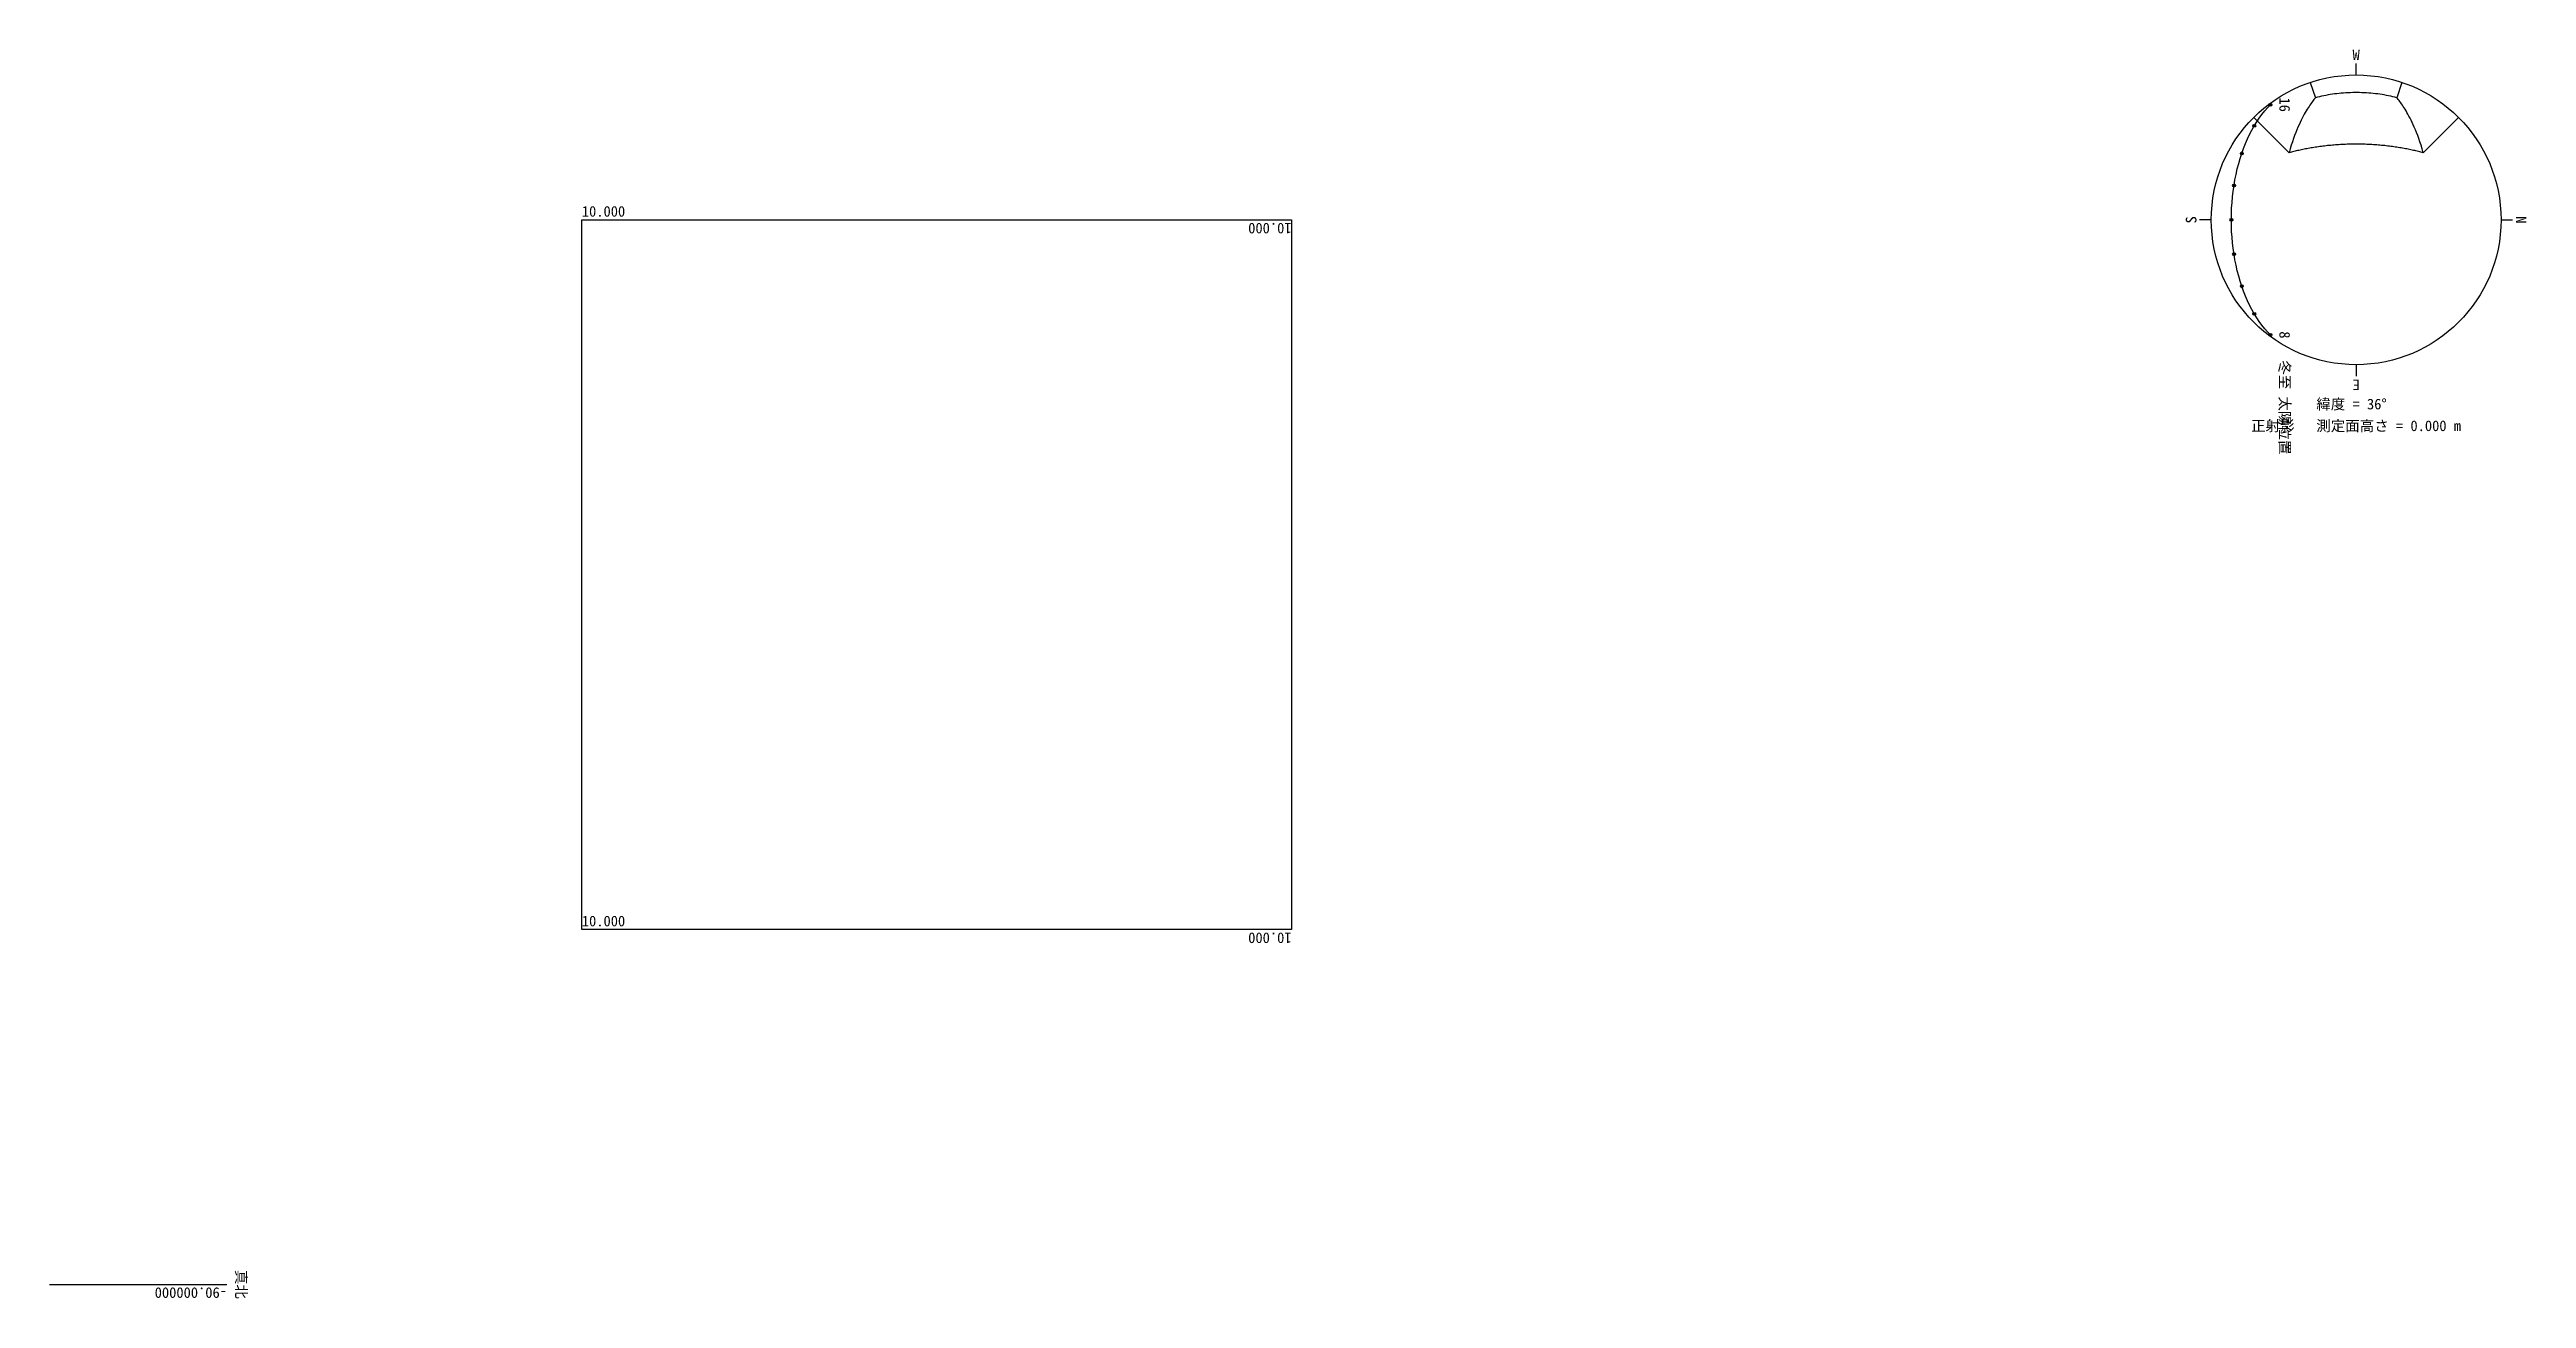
# Model space of a CAD drawing. Units: millimetres at full size, sheet at 1:100. Extents: x -18612 to 24122, y -15978 to 5571.
import ezdxf
from ezdxf.enums import TextEntityAlignment as Align

# ---------------------------------------------------------------- set-up
doc = ezdxf.new("R2010")
doc.units = ezdxf.units.MM
doc.header["$LTSCALE"] = 100
doc.header["$PDMODE"] = 32
doc.header["$PDSIZE"] = 50
doc.layers.add('0-0', color=6, linetype='Continuous')
doc.styles.add('ＭＳ ゴシック', font='')
doc.styles.get('ＭＳ ゴシック').set_extended_font_data('MS Gothic')

msp = doc.modelspace()

# ---------------------------------------------------------------- linework, layer by layer
at = {"layer": '0-0', "color": 7}
for p, q in [((21183.7, 5132.7), (21183.7, 5332.7)), ((20393.1, 5004.4), (20481.3, 4739.9)), ((21974.2, 5004.4), (21886.1, 4739.9)), ((19415.9, 4400.4), (20026.5, 3789.8)), ((18683.7, 2632.7), (18483.7, 2632.7)), ((23683.7, 2632.7), (23883.7, 2632.7)), ((21183.7, 132.7), (21183.7, -67.3)), ((-18612.2, -15734.7), (-15551, -15734.7))]:
    msp.add_line(p, q, dxfattribs=at)
for points in [[(20481.3, 4739.9), (20468.8, 4724.4), (20455.9, 4708.1), (20442.7, 4690.9), (20429.1, 4672.7), (20415.2, 4653.5), (20400.8, 4633.2), (20386.1, 4611.8), (20371, 4589.1), (20355.5, 4565.1), (20339.6, 4539.7), (20323.3, 4512.8), (20306.6, 4484.3), (20289.5, 4454.1), (20272.1, 4422.1), (20254.3, 4388.2), (20236.1, 4352.2), (20217.7, 4314.2), (20199, 4273.8), (20180, 4231.1), (20160.8, 4185.9), (20141.5, 4138), (20122.1, 4087.4), (20102.6, 4034), (20083.3, 3977.6), (20064.1, 3918.1), (20045.1, 3855.5), (20026.5, 3789.8)], [(21886.1, 4739.9), (21850.9, 4748.7), (21815.3, 4757.1), (21779.2, 4765.1), (21742.8, 4772.7), (21706, 4779.9), (21668.8, 4786.6), (21631.3, 4792.8), (21593.5, 4798.6), (21555.3, 4803.9), (21516.9, 4808.7), (21478.3, 4813), (21439.5, 4816.8), (21400.4, 4820.1), (21361.3, 4822.8), (21321.9, 4825), (21282.5, 4826.6), (21243, 4827.7), (21203.5, 4828.3), (21163.9, 4828.3), (21124.3, 4827.7), (21084.8, 4826.6), (21045.4, 4825), (21006.1, 4822.8), (20966.9, 4820.1), (20927.9, 4816.8), (20889, 4813), (20850.4, 4808.7), (20812, 4803.9), (20773.9, 4798.6), (20736.1, 4792.8), (20698.6, 4786.6), (20661.4, 4779.9), (20624.6, 4772.7), (20588.1, 4765.1), (20552.1, 4757.1), (20516.5, 4748.7), (20481.3, 4739.9)], [(22340.8, 3789.8), (22322.2, 3855.5), (22303.3, 3918.1), (22284.1, 3977.6), (22264.7, 4034), (22245.3, 4087.4), (22225.9, 4138), (22206.5, 4185.9), (22187.4, 4231.1), (22168.4, 4273.8), (22149.7, 4314.2), (22131.2, 4352.2), (22113.1, 4388.2), (22095.3, 4422.1), (22077.8, 4454.1), (22060.8, 4484.3), (22044.1, 4512.8), (22027.8, 4539.7), (22011.9, 4565.1), (21996.3, 4589.1), (21981.2, 4611.8), (21966.5, 4633.2), (21952.2, 4653.5), (21938.2, 4672.7), (21924.6, 4690.9), (21911.4, 4708.1), (21898.6, 4724.4), (21886.1, 4739.9)], [(22951.4, 4400.4), (22340.8, 3789.8), (22320.7, 3795.2), (22300.3, 3800.6), (22279.6, 3805.9), (22258.6, 3811.2), (22237.4, 3816.4), (22215.8, 3821.6), (22194, 3826.7), (22171.9, 3831.7), (22149.5, 3836.7), (22126.9, 3841.6), (22104, 3846.4), (22080.8, 3851.1), (22057.3, 3855.7), (22033.6, 3860.3), (22009.6, 3864.7), (21985.3, 3869.1), (21960.8, 3873.4), (21936.1, 3877.5), (21911.1, 3881.6), (21885.8, 3885.5), (21860.3, 3889.3), (21834.6, 3893), (21808.7, 3896.6), (21782.5, 3900), (21756.2, 3903.3), (21729.6, 3906.5), (21702.9, 3909.6), (21675.9, 3912.5), (21648.8, 3915.2), (21621.5, 3917.9), (21594, 3920.3), (21566.4, 3922.6), (21538.7, 3924.8), (21510.8, 3926.8), (21482.8, 3928.7), (21454.6, 3930.3), (21426.4, 3931.9), (21398.1, 3933.2)], [(20333.8, 3860.3), (20310, 3855.7), (20286.6, 3851.1), (20263.4, 3846.4), (20240.5, 3841.6), (20217.8, 3836.7), (20195.4, 3831.7), (20173.3, 3826.7), (20151.5, 3821.6), (20130, 3816.4), (20108.7, 3811.2), (20087.8, 3805.9), (20067.1, 3800.6), (20046.7, 3795.2), (20026.5, 3789.8)], [(21398.1, 3933.2), (21369.6, 3934.4), (21341.2, 3935.4), (21312.6, 3936.3), (21284, 3937), (21255.4, 3937.5), (21226.7, 3937.8), (21198, 3938), (21169.3, 3938), (21140.6, 3937.8), (21112, 3937.5), (21083.3, 3937), (21054.7, 3936.3), (21026.2, 3935.4), (20997.7, 3934.4), (20969.3, 3933.2), (20941, 3931.9), (20912.7, 3930.3), (20884.6, 3928.7), (20856.6, 3926.8), (20828.7, 3924.8), (20800.9, 3922.6), (20773.3, 3920.3), (20745.9, 3917.9), (20718.6, 3915.2), (20691.4, 3912.5), (20664.5, 3909.6), (20637.7, 3906.5), (20611.2, 3903.3), (20584.8, 3900), (20558.7, 3896.6), (20532.7, 3893), (20507, 3889.3), (20481.5, 3885.5), (20456.3, 3881.6), (20431.3, 3877.5), (20406.5, 3873.4), (20382, 3869.1), (20357.8, 3864.7), (20333.8, 3860.3)]]:
    msp.add_lwpolyline(points, dxfattribs=at)
at = {"layer": '0-0'}
for points in [[(19425.6, 4254.4), (19468, 4323.6), (19512.3, 4389.6), (19558.1, 4452.2), (19605.6, 4511.4), (19654.5, 4567), (19704.8, 4618.9)], [(19211.3, 3779.4), (19241.8, 3865), (19274.5, 3948.2), (19309.3, 4028.9), (19346.1, 4106.9), (19384.9, 4182.1), (19425.6, 4254.4)], [(19076.6, 3226.3), (19093.1, 3322.3), (19112, 3417.1), (19133.3, 3510.3), (19157, 3601.9), (19183, 3691.7), (19211.3, 3779.4)], [(19030.7, 2632.7), (19032, 2732.7), (19035.8, 2832.5), (19042.2, 2932), (19051.2, 3030.9), (19062.7, 3129.1), (19076.6, 3226.3)], [(19076.6, 2039), (19062.7, 2136.2), (19051.2, 2234.4), (19042.2, 2333.3), (19035.8, 2432.8), (19032, 2532.6), (19030.7, 2632.7)], [(19211.3, 1485.9), (19183, 1573.6), (19157, 1663.4), (19133.3, 1755), (19112, 1848.2), (19093.1, 1943), (19076.6, 2039)], [(19425.6, 1010.9), (19384.9, 1083.2), (19346.1, 1158.4), (19309.3, 1236.4), (19274.5, 1317.1), (19241.8, 1400.3), (19211.3, 1485.9)], [(19704.8, 646.4), (19654.5, 698.3), (19605.6, 753.9), (19558.1, 813.1), (19512.3, 875.7), (19468, 941.7), (19425.6, 1010.9)]]:
    msp.add_lwpolyline(points, dxfattribs=at)
at = {"layer": '0-0', "color": 7}
msp.add_lwpolyline([(-9428.6, 2632.7), (2816.3, 2632.7), (2816.3, -9612.2), (-9428.6, -9612.2)], close=True, dxfattribs=at)
msp.add_circle((21183.7, 2632.7), 2500, dxfattribs=at)
at = {"layer": '0-0'}
for p in [(19425.6, 4254.4), (19704.8, 4618.9), (19211.3, 3779.4), (19076.6, 3226.3), (19030.7, 2632.7), (19076.6, 2039), (19211.3, 1485.9), (19425.6, 1010.9), (19704.8, 646.4)]:
    msp.add_point(p, dxfattribs=at)

# ---------------------------------------------------------------- texts
at = {"layer": '0-0', "color": 4, "style": 'ＭＳ ゴシック'}
for s, p in [('W', (21121.2, 5332.7)), ('緯度 = 36°', (20496.2, -692.3)), ('正射影 \u3000測定面高さ = 0.000 m', (19371.2, -1067.3))]:
    msp.add_text(s, height=183.3, dxfattribs=at).set_placement(p, align=Align.BOTTOM_LEFT)
for s, rotation, p in [('16', 270, (19804.8, 4743.9)), ('S', 90, (18483.7, 2570.2)), ('N', 270, (23883.7, 2695.2)), ('8 \u3000冬至 太陽位置', 270, (19804.8, 708.9)), ('E', 180, (21246.2, -67.3))]:
    msp.add_text(s, height=183.3, rotation=rotation, dxfattribs=at).set_placement(p, align=Align.BOTTOM_LEFT)
at = {"layer": '0-0', "color": 2, "style": 'ＭＳ ゴシック'}
for p in [(-9428.6, 2632.7), (-9428.6, -9612.2)]:
    msp.add_text('10.000', height=183.3, dxfattribs=at).set_placement(p, align=Align.BOTTOM_LEFT)
for p in [(2816.3, 2632.7), (2816.3, -9612.2)]:
    msp.add_text('10.000', height=183.3, rotation=180, dxfattribs=at).set_placement(p, align=Align.BOTTOM_LEFT)
at = {"layer": '0-0', "style": 'ＭＳ ゴシック'}
for s, rotation, p in [('-90.000000', 180, (-15551, -15734.7)), ('真北', 270, (-15451, -15484.7))]:
    msp.add_text(s, height=183.3, rotation=rotation, dxfattribs=at).set_placement(p, align=Align.BOTTOM_LEFT)

doc.saveas('drawing.dxf')
